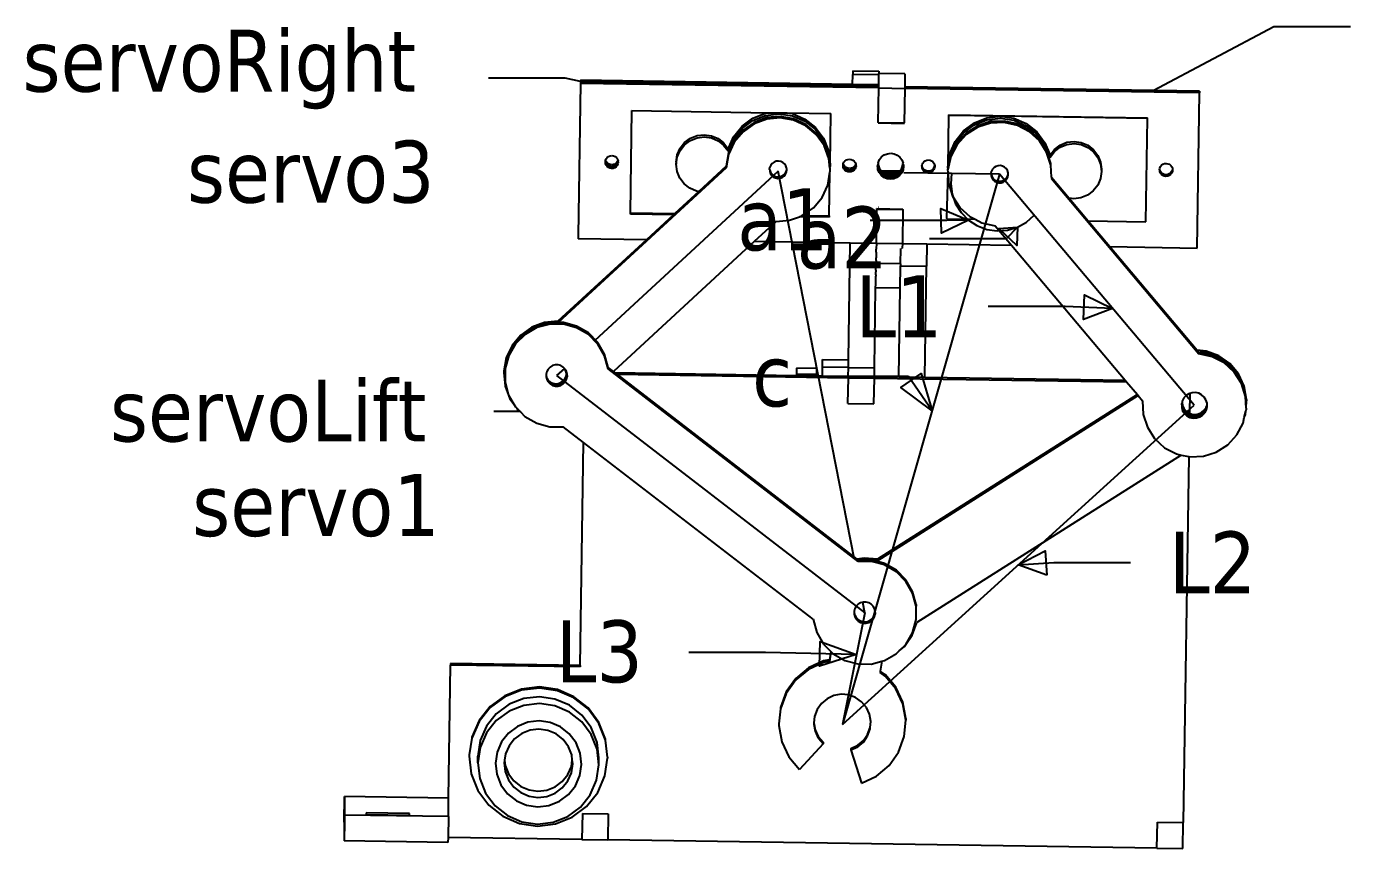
# Model space of a CAD drawing. Extents: x -139 to 228, y -42 to 89.
# Drawn here: x 74.5 to 227.6, y -36 to 59.1 of the extents above; entities that cross this region are included whole.
import ezdxf

# ---------------------------------------------------------------- set-up
doc = ezdxf.new("R2010")
doc.units = 0
doc.layers.get('0').update_dxf_attribs({"linetype": 'CONTINUOUS'})
doc.styles.add('TAHOMA', font='Tahoma')

msp = doc.modelspace()

# ---------------------------------------------------------------- linework, layer by layer
at = {"color": 250}
for p, q in [((204.79, 51.67), (218.72, 59.08)), ((218.72, 59.08), (227.6, 59.08)), ((136.79, 53.08), (127.91, 53.08)), ((138.54, 52.7), (136.79, 53.08)), ((189.07, 35.86), (187.79, 34.52)), ((187.79, 34.52), (178.92, 34.52)), ((194.58, 26.69), (185.71, 26.69)), ((200.08, 26.46), (194.58, 26.69)), ((176.46, 18.57), (167.58, 18.57)), ((179.2, 14.61), (176.46, 18.57)), ((131.56, 14.51), (128.51, 14.51)), ((189.18, -3.22), (193.28, -2.95)), ((193.28, -2.95), (202.16, -2.95)), ((159.93, -13.37), (151.06, -13.37)), ((170.44, -13.61), (159.93, -13.37))]:
    msp.add_line(p, q, dxfattribs=at)
for p, q in [((170.04, 53.95), (170.04, 53.54)), ((170.04, 53.95), (173.04, 53.9)), ((173.04, 53.9), (173.04, 53.63)), ((173.04, 53.5), (173.04, 53.63)), ((176.04, 53.59), (173.04, 53.63)), ((138.55, 52.49), (138.28, 34.89)), ((138.55, 52.85), (138.55, 52.67)), ((170.02, 52.38), (138.55, 52.85)), ((173.04, 52.15), (138.55, 52.67)), ((138.55, 52.67), (138.55, 52.49)), ((173.04, 51.97), (138.55, 52.49)), ((170.02, 52.38), (170.04, 53.54)), ((173.04, 52.33), (170.02, 52.38)), ((173.04, 53.5), (170.04, 53.54)), ((173.03, 52.4), (173.04, 53.13)), ((173.04, 52.33), (173.03, 52.4)), ((173.04, 53.13), (173.04, 53.5)), ((173.04, 52.15), (173.04, 52.33)), ((173.04, 51.97), (173.04, 52.15)), ((176.04, 53.59), (176.04, 52.1)), ((210.15, 51.59), (176.04, 52.1)), ((176.04, 52.1), (176.04, 51.92)), ((172.98, 47.98), (173.04, 51.97)), ((173.04, 51.97), (176.04, 51.92)), ((176.04, 51.92), (175.98, 47.93)), ((210.15, 51.41), (176.04, 51.92)), ((209.88, 33.44), (210.15, 51.41)), ((210.15, 51.59), (210.15, 51.41)), ((144.32, 37.5), (144.5, 49.35)), ((144.5, 49.35), (160.53, 49.1)), ((158.49, 48.46), (159.94, 49.04)), ((159.94, 49.04), (160.53, 49.1)), ((160.53, 49.1), (161.5, 49.09)), ((161.5, 49.09), (161.5, 48.96)), ((161.5, 49.09), (162.46, 49.07)), ((162.46, 49.07), (163.05, 48.99)), ((162.46, 49.07), (167.5, 49)), ((167.41, 43.14), (167.5, 49)), ((156.26, 46.3), (157.23, 47.53)), ((157.23, 47.53), (158.49, 48.46)), ((157.23, 47.27), (158.49, 48.2)), ((158.62, 47.98), (157.34, 47.08)), ((158.62, 47.8), (157.34, 46.9)), ((158.49, 48.2), (159.94, 48.78)), ((160.08, 48.53), (158.62, 47.98)), ((160.08, 48.34), (158.62, 47.8)), ((159.94, 48.78), (161.5, 48.96)), ((161.64, 48.67), (160.08, 48.53)), ((161.64, 48.49), (160.08, 48.34)), ((161.5, 48.96), (163.05, 48.73)), ((163.19, 48.4), (161.64, 48.67)), ((163.19, 48.22), (161.64, 48.49)), ((163.05, 48.99), (164.49, 48.37)), ((163.05, 48.73), (164.49, 48.11)), ((164.61, 47.75), (163.19, 48.4)), ((164.61, 47.57), (163.19, 48.22)), ((164.49, 48.37), (165.71, 47.4)), ((164.49, 48.11), (165.71, 47.14)), ((165.81, 46.75), (164.61, 47.75)), ((165.81, 46.57), (164.61, 47.57)), ((172.98, 47.98), (175.98, 47.93)), ((172.98, 47.98), (172.98, 47.92)), ((172.98, 47.92), (175.98, 47.87)), ((175.98, 47.87), (175.98, 47.93)), ((181.11, 48.79), (181.02, 42.8)), ((181.11, 48.85), (204.11, 48.51)), ((181.11, 48.85), (181.11, 48.79)), ((187.11, 48.7), (181.11, 48.79)), ((182.84, 47.01), (184.1, 47.94)), ((182.84, 46.76), (184.1, 47.69)), ((184.48, 47.59), (183.16, 46.75)), ((184.1, 47.94), (185.55, 48.52)), ((184.1, 47.69), (185.55, 48.27)), ((185.97, 48.07), (184.48, 47.59)), ((185.97, 47.88), (184.48, 47.41)), ((185.55, 48.52), (187.11, 48.7)), ((185.55, 48.27), (187.11, 48.45)), ((187.54, 48.13), (185.97, 48.07)), ((187.54, 47.95), (185.97, 47.88)), ((204.11, 48.44), (187.11, 48.7)), ((187.11, 48.7), (188.66, 48.47)), ((187.11, 48.7), (187.11, 48.45)), ((187.11, 48.45), (188.66, 48.22)), ((189.07, 47.8), (187.54, 48.13)), ((189.07, 47.62), (187.54, 47.95)), ((188.66, 48.47), (190.1, 47.85)), ((188.66, 48.22), (190.1, 47.6)), ((190.46, 47.08), (189.07, 47.8)), ((190.46, 46.89), (189.07, 47.62)), ((190.1, 47.85), (191.32, 46.88)), ((190.1, 47.6), (191.32, 46.63)), ((203.93, 36.47), (204.11, 48.44)), ((204.11, 48.44), (204.11, 48.51)), ((150.58, 45.64), (151.25, 46.14)), ((151.25, 46.14), (152.02, 46.45)), ((151.25, 45.88), (152.02, 46.2)), ((152.02, 46.45), (152.85, 46.55)), ((152.02, 46.2), (152.85, 46.3)), ((152.85, 46.55), (153.68, 46.44)), ((152.85, 46.3), (153.68, 46.18)), ((153.68, 46.44), (154.45, 46.11)), ((153.68, 46.18), (154.45, 45.86)), ((154.45, 46.11), (155.1, 45.6)), ((155.64, 44.87), (156.26, 46.3)), ((155.64, 44.61), (156.26, 46.05)), ((156.26, 46.05), (157.23, 47.27)), ((157.34, 47.08), (156.33, 45.88)), ((157.34, 46.9), (156.33, 45.7)), ((165.71, 47.4), (166.65, 46.14)), ((165.71, 47.14), (166.65, 45.89)), ((166.72, 45.47), (165.81, 46.75)), ((166.72, 45.29), (165.81, 46.57)), ((166.65, 46.14), (167.23, 44.69)), ((181.87, 45.78), (182.84, 47.01)), ((181.87, 45.53), (182.84, 46.76)), ((183.16, 46.75), (182.1, 45.6)), ((183.16, 46.57), (182.1, 45.42)), ((184.48, 47.41), (183.16, 46.57)), ((191.61, 46.02), (190.46, 47.08)), ((191.61, 45.84), (190.46, 46.89)), ((191.32, 46.88), (192.26, 45.63)), ((191.32, 46.63), (192.26, 45.37)), ((192.45, 44.7), (191.61, 46.02)), ((149.74, 44.21), (150.06, 44.98)), ((149.74, 43.96), (150.06, 44.72)), ((150.06, 44.98), (150.58, 45.64)), ((150.06, 44.72), (150.58, 45.38)), ((150.58, 45.38), (151.25, 45.88)), ((154.45, 45.86), (155.1, 45.34)), ((155.1, 45.6), (155.61, 44.93)), ((155.1, 45.34), (155.61, 44.68)), ((155.68, 44.46), (155.41, 42.92)), ((155.61, 44.93), (155.64, 44.87)), ((155.61, 44.68), (155.64, 44.61)), ((155.64, 44.87), (155.64, 44.61)), ((156.33, 45.88), (155.68, 44.46)), ((156.33, 45.7), (155.68, 44.28)), ((166.65, 45.89), (167.23, 44.44)), ((167.26, 44), (166.72, 45.47)), ((167.26, 43.82), (166.72, 45.29)), ((167.23, 44.69), (167.41, 43.14)), ((167.23, 44.44), (167.41, 43.14)), ((181.25, 44.35), (181.87, 45.78)), ((181.25, 44.1), (181.87, 45.53)), ((182.1, 45.6), (181.38, 44.21)), ((182.1, 45.42), (181.38, 44.03)), ((192.45, 44.52), (191.61, 45.84)), ((192.26, 45.63), (192.85, 44.19)), ((192.26, 45.37), (192.85, 43.95)), ((192.93, 43.21), (192.45, 44.7)), ((192.93, 43.03), (192.45, 44.52)), ((192.85, 44.19), (193.36, 44.86)), ((192.85, 43.95), (193.36, 44.61)), ((193.36, 44.86), (194.03, 45.36)), ((193.36, 44.61), (194.03, 45.11)), ((194.03, 45.36), (194.8, 45.68)), ((194.03, 45.11), (194.8, 45.42)), ((194.8, 45.68), (195.63, 45.78)), ((194.8, 45.42), (195.63, 45.52)), ((195.63, 45.78), (196.46, 45.66)), ((195.63, 45.52), (196.46, 45.41)), ((196.46, 45.66), (197.23, 45.34)), ((196.46, 45.41), (197.23, 45.08)), ((197.23, 45.34), (197.89, 44.82)), ((197.23, 45.08), (197.89, 44.57)), ((197.89, 44.82), (198.39, 44.16)), ((197.89, 44.57), (198.39, 43.9)), ((141.41, 43.4), (141.43, 43.43)), ((141.43, 43.39), (141.41, 43.4)), ((141.42, 43.48), (141.43, 43.51)), ((141.43, 43.43), (141.42, 43.48)), ((141.43, 43.51), (141.44, 43.61)), ((141.43, 43.39), (141.43, 43.43)), ((141.51, 43.27), (141.43, 43.39)), ((141.43, 43.21), (141.43, 43.39)), ((141.5, 43.03), (141.43, 43.21)), ((141.44, 43.61), (141.52, 43.77)), ((141.51, 43.45), (141.44, 43.61)), ((141.49, 43.23), (141.51, 43.27)), ((141.5, 43.21), (141.49, 43.23)), ((141.62, 43.05), (141.5, 43.21)), ((141.62, 42.87), (141.5, 43.03)), ((141.62, 43.29), (141.51, 43.45)), ((141.62, 43.11), (141.51, 43.27)), ((141.52, 43.77), (141.64, 43.93)), ((141.78, 43.17), (141.62, 43.29)), ((141.78, 42.99), (141.62, 43.11)), ((141.62, 43.05), (141.77, 42.93)), ((141.64, 43.93), (141.79, 44.04)), ((141.77, 42.93), (141.95, 42.85)), ((141.96, 43.09), (141.78, 43.17)), ((141.96, 42.91), (141.78, 42.99)), ((141.79, 44.04), (141.98, 44.12)), ((142.15, 43.06), (141.96, 43.09)), ((142.15, 42.88), (141.96, 42.91)), ((141.98, 44.12), (142.17, 44.14)), ((142.34, 43.09), (142.15, 43.06)), ((142.34, 42.9), (142.15, 42.88)), ((142.17, 44.14), (142.36, 44.11)), ((142.53, 43.16), (142.34, 43.09)), ((142.53, 42.98), (142.34, 42.9)), ((142.52, 42.92), (142.34, 42.85)), ((142.36, 44.11), (142.54, 44.03)), ((142.68, 43.03), (142.52, 42.92)), ((142.68, 43.27), (142.53, 43.16)), ((142.68, 43.09), (142.53, 42.98)), ((142.54, 44.03), (142.7, 43.91)), ((142.8, 43.43), (142.68, 43.27)), ((142.8, 43.25), (142.68, 43.09)), ((142.68, 43.03), (142.8, 43.19)), ((142.8, 43.01), (142.68, 42.85)), ((142.7, 43.91), (142.81, 43.76)), ((142.88, 43.6), (142.8, 43.43)), ((142.8, 43.25), (142.88, 43.37)), ((142.81, 43.21), (142.8, 43.25)), ((142.8, 43.19), (142.81, 43.21)), ((142.88, 43.19), (142.8, 43.01)), ((142.81, 43.76), (142.88, 43.6)), ((142.88, 43.6), (142.89, 43.51)), ((142.88, 43.37), (142.89, 43.41)), ((142.91, 43.38), (142.88, 43.19)), ((142.89, 43.51), (142.9, 43.48)), ((142.89, 43.41), (142.9, 43.48)), ((142.89, 43.41), (142.91, 43.38)), ((149.62, 43.39), (149.74, 44.21)), ((149.62, 43.13), (149.74, 43.96)), ((149.62, 43.39), (149.62, 43.13)), ((149.72, 42.3), (149.62, 43.13)), ((155.41, 42.92), (152.23, 39.99)), ((155.68, 44.28), (155.41, 42.74)), ((155.41, 42.92), (155.41, 42.74)), ((160.56, 43.03), (160.45, 42.8)), ((160.73, 43.24), (160.56, 43.03)), ((160.94, 43.39), (160.73, 43.24)), ((161.19, 43.48), (160.94, 43.39)), ((161.45, 43.5), (161.19, 43.48)), ((161.7, 43.46), (161.45, 43.5)), ((161.94, 43.35), (161.7, 43.46)), ((162.14, 43.18), (161.94, 43.35)), ((162.29, 42.97), (162.14, 43.18)), ((162.38, 42.72), (162.29, 42.97)), ((167.26, 43.82), (167.26, 44)), ((167.38, 42.7), (167.26, 43.82)), ((167.38, 42.7), (167.41, 42.88)), ((167.41, 43.14), (167.41, 42.88)), ((168.91, 42.99), (168.92, 43.01)), ((168.93, 42.98), (168.91, 42.99)), ((168.92, 43.1), (168.94, 43.19)), ((168.92, 43.07), (168.92, 43.1)), ((168.92, 43.01), (168.92, 43.07)), ((168.93, 42.98), (168.92, 43.01)), ((169, 42.85), (168.93, 42.98)), ((168.93, 42.79), (168.93, 42.98)), ((168.94, 43.19), (169.01, 43.36)), ((169, 43.03), (168.94, 43.19)), ((169.12, 42.88), (169, 43.03)), ((169.01, 43.36), (169.13, 43.51)), ((169.27, 42.75), (169.12, 42.88)), ((169.13, 43.51), (169.29, 43.63)), ((169.29, 43.63), (169.47, 43.7)), ((169.47, 43.7), (169.67, 43.73)), ((169.67, 43.73), (169.86, 43.7)), ((169.86, 43.7), (170.04, 43.62)), ((170.04, 43.62), (170.19, 43.5)), ((170.3, 43.01), (170.18, 42.86)), ((170.19, 43.5), (170.31, 43.34)), ((170.37, 43.18), (170.3, 43.01)), ((170.3, 42.83), (170.38, 42.95)), ((170.31, 43.34), (170.37, 43.18)), ((170.37, 43.18), (170.39, 43.1)), ((170.39, 43.07), (170.38, 42.99)), ((170.38, 42.95), (170.38, 42.99)), ((170.38, 42.99), (170.41, 42.97)), ((170.41, 42.97), (170.38, 42.77)), ((170.39, 43.1), (170.39, 43.07)), ((172.91, 42.93), (172.92, 43.01)), ((172.95, 42.76), (172.91, 42.93)), ((172.92, 43.01), (172.96, 43.17)), ((172.96, 43.31), (173.12, 43.67)), ((172.96, 43.31), (172.97, 43.25)), ((172.97, 43.25), (172.96, 43.17)), ((172.96, 43.17), (173, 42.97)), ((173, 42.97), (173.14, 42.62)), ((173, 42.97), (173, 42.79)), ((173.12, 43.67), (173.36, 43.98)), ((173.36, 43.98), (173.68, 44.21)), ((173.68, 44.21), (174.04, 44.36)), ((174.04, 44.36), (174.43, 44.4)), ((174.43, 44.4), (174.82, 44.35)), ((174.82, 44.35), (175.18, 44.19)), ((175.18, 44.19), (175.48, 43.95)), ((175.48, 43.95), (175.72, 43.63)), ((175.65, 42.58), (175.8, 42.93)), ((175.72, 43.63), (175.86, 43.27)), ((175.8, 42.93), (175.84, 43.22)), ((175.8, 42.75), (175.86, 43.12)), ((175.86, 43.27), (175.84, 43.22)), ((175.86, 43.12), (175.84, 43.22)), ((175.85, 42.68), (175.89, 42.98)), ((175.91, 42.88), (175.85, 42.5)), ((175.86, 43.12), (175.89, 42.98)), ((175.89, 42.98), (175.91, 42.88)), ((178.02, 42.91), (178.05, 43.1)), ((178.04, 42.9), (178.02, 42.91)), ((178.11, 42.71), (178.04, 42.9)), ((178.04, 42.71), (178.04, 42.9)), ((178.05, 43.1), (178.12, 43.28)), ((178.12, 43.28), (178.25, 43.43)), ((178.25, 43.43), (178.4, 43.55)), ((178.4, 43.55), (178.59, 43.62)), ((178.59, 43.62), (178.78, 43.65)), ((178.78, 43.65), (178.97, 43.62)), ((178.97, 43.62), (179.15, 43.54)), ((179.15, 43.54), (179.31, 43.42)), ((179.31, 43.42), (179.42, 43.26)), ((179.41, 42.69), (179.49, 42.87)), ((179.42, 43.26), (179.5, 43.08)), ((179.49, 42.87), (179.51, 42.99)), ((179.52, 42.89), (179.49, 42.69)), ((179.5, 43.08), (179.51, 42.99)), ((179.51, 42.99), (179.52, 42.89)), ((181.02, 42.8), (181.25, 44.35)), ((181.38, 44.21), (181.04, 42.69)), ((181.04, 42.69), (181.25, 44.1)), ((181.38, 44.03), (181.04, 42.5)), ((186.59, 42.89), (186.37, 42.75)), ((186.84, 42.97), (186.59, 42.89)), ((187.1, 42.98), (186.84, 42.97)), ((187.36, 42.92), (187.1, 42.98)), ((187.59, 42.8), (187.36, 42.92)), ((192.84, 43.92), (192.85, 43.95)), ((192.85, 44.19), (192.85, 43.95)), ((192.93, 43.03), (192.93, 43.21)), ((193, 41.65), (192.93, 43.03)), ((198.39, 44.16), (198.7, 43.38)), ((198.39, 43.9), (198.7, 43.13)), ((198.7, 43.38), (198.8, 42.56)), ((198.7, 43.13), (198.8, 42.3)), ((205.62, 42.87), (205.74, 43.02)), ((205.74, 43.02), (205.9, 43.14)), ((205.9, 43.14), (206.08, 43.21)), ((206.08, 43.21), (206.28, 43.23)), ((206.28, 43.23), (206.47, 43.2)), ((206.47, 43.2), (206.65, 43.13)), ((206.65, 43.13), (206.8, 43)), ((206.8, 43), (206.92, 42.85)), ((155.41, 42.74), (135.97, 24.81)), ((161.41, 42.32), (140.16, 22.72)), ((141.77, 42.75), (141.62, 42.87)), ((141.95, 42.67), (141.77, 42.75)), ((141.95, 42.85), (142.12, 42.83)), ((142.15, 42.64), (141.95, 42.67)), ((142.34, 42.85), (142.12, 42.83)), ((142.34, 42.66), (142.15, 42.64)), ((142.52, 42.74), (142.34, 42.66)), ((142.68, 42.85), (142.52, 42.74)), ((150.04, 41.53), (149.72, 42.3)), ((150.54, 40.86), (150.04, 41.53)), ((160.41, 42.54), (160.45, 42.8)), ((160.41, 42.54), (160.43, 42.46)), ((160.43, 42.46), (160.52, 42.22)), ((160.43, 42.46), (160.43, 42.28)), ((160.43, 42.28), (160.52, 42.04)), ((160.52, 42.22), (160.67, 42.01)), ((160.52, 42.04), (160.67, 41.82)), ((160.67, 42.01), (160.87, 41.84)), ((160.67, 41.82), (160.87, 41.66)), ((160.87, 41.84), (161.11, 41.73)), ((160.87, 41.66), (161.11, 41.55)), ((161.11, 41.73), (161.37, 41.69)), ((161.11, 41.55), (161.37, 41.5)), ((161.37, 41.69), (161.63, 41.71)), ((161.37, 41.5), (161.63, 41.53)), ((170.18, -2.46), (161.41, 42.32)), ((161.63, 41.71), (161.87, 41.8)), ((161.63, 41.53), (161.87, 41.62)), ((161.87, 41.8), (162.09, 41.95)), ((161.87, 41.62), (162.09, 41.77)), ((162.09, 41.95), (162.25, 42.15)), ((162.09, 41.77), (162.25, 41.97)), ((162.25, 42.15), (162.36, 42.39)), ((162.25, 41.97), (162.36, 42.21)), ((162.36, 42.39), (162.4, 42.58)), ((162.36, 42.21), (162.41, 42.46)), ((162.4, 42.58), (162.38, 42.72)), ((162.41, 42.46), (162.4, 42.58)), ((167.14, 40.72), (167.39, 42.21)), ((167.32, 37.15), (167.39, 42.21)), ((167.38, 42.7), (167.4, 42.45)), ((167.39, 42.21), (167.4, 42.27)), ((167.4, 42.45), (167.4, 42.27)), ((187.02, 41.99), (168.83, -21.68)), ((169, 42.61), (168.93, 42.79)), ((168.99, 42.82), (169, 42.85)), ((169, 42.79), (168.99, 42.82)), ((169.12, 42.69), (169, 42.85)), ((169.12, 42.64), (169, 42.79)), ((169.12, 42.46), (169, 42.61)), ((169.27, 42.57), (169.12, 42.69)), ((169.12, 42.64), (169.27, 42.52)), ((169.27, 42.33), (169.12, 42.46)), ((169.45, 42.68), (169.27, 42.75)), ((169.45, 42.5), (169.27, 42.57)), ((169.27, 42.52), (169.45, 42.44)), ((169.45, 42.26), (169.27, 42.33)), ((169.65, 42.65), (169.45, 42.68)), ((169.65, 42.47), (169.45, 42.5)), ((169.45, 42.44), (169.62, 42.41)), ((169.65, 42.23), (169.45, 42.26)), ((169.84, 42.43), (169.62, 42.41)), ((169.84, 42.67), (169.65, 42.65)), ((169.84, 42.49), (169.65, 42.47)), ((169.84, 42.25), (169.65, 42.23)), ((170.02, 42.74), (169.84, 42.67)), ((170.02, 42.56), (169.84, 42.49)), ((170.02, 42.5), (169.84, 42.43)), ((170.02, 42.32), (169.84, 42.25)), ((170.18, 42.86), (170.02, 42.74)), ((170.18, 42.68), (170.02, 42.56)), ((170.18, 42.62), (170.02, 42.5)), ((170.18, 42.44), (170.02, 42.32)), ((170.3, 42.83), (170.18, 42.68)), ((170.18, 42.62), (170.3, 42.77)), ((170.3, 42.59), (170.18, 42.44)), ((170.31, 42.8), (170.3, 42.83)), ((170.3, 42.77), (170.31, 42.8)), ((170.38, 42.77), (170.3, 42.59)), ((172.95, 42.72), (172.95, 42.76)), ((172.95, 42.54), (172.95, 42.72)), ((173.1, 42.36), (172.95, 42.72)), ((173.1, 42.18), (172.95, 42.54)), ((173, 42.79), (173.14, 42.44)), ((173.33, 42.04), (173.1, 42.36)), ((173.33, 41.86), (173.1, 42.18)), ((173.14, 42.62), (173.3, 42.41)), ((173.14, 42.44), (173.37, 42.14)), ((173.3, 42.41), (175.49, 42.37)), ((173.3, 42.41), (173.37, 42.32)), ((173.33, 42.04), (173.64, 41.8)), ((173.64, 41.62), (173.33, 41.86)), ((173.37, 42.32), (173.45, 42.25)), ((173.37, 42.14), (173.66, 41.9)), ((173.45, 42.25), (175.33, 42.22)), ((173.45, 42.25), (173.66, 42.08)), ((173.64, 41.8), (174, 41.65)), ((174, 41.46), (173.64, 41.62)), ((173.66, 42.08), (174.01, 41.93)), ((173.66, 42.08), (175.11, 42.06)), ((173.66, 41.9), (174.01, 41.75)), ((174.38, 41.59), (174, 41.65)), ((174.38, 41.41), (174, 41.46)), ((174.01, 41.93), (174.39, 41.88)), ((174.01, 41.75), (174.39, 41.7)), ((174.77, 41.63), (174.38, 41.59)), ((174.77, 41.45), (174.38, 41.41)), ((174.39, 41.88), (174.76, 41.92)), ((174.39, 41.7), (174.76, 41.74)), ((174.76, 41.92), (175.11, 42.06)), ((174.76, 41.74), (175.11, 41.88)), ((175.14, 41.78), (174.77, 41.63)), ((175.14, 41.6), (174.77, 41.45)), ((175.11, 42.06), (175.33, 42.22)), ((175.11, 41.88), (175.42, 42.11)), ((175.14, 41.78), (175.45, 42.01)), ((175.45, 41.83), (175.14, 41.6)), ((175.33, 42.22), (175.42, 42.29)), ((175.42, 42.11), (175.65, 42.4)), ((175.42, 42.29), (175.49, 42.37)), ((175.45, 42.01), (175.69, 42.32)), ((175.69, 42.14), (175.45, 41.83)), ((175.49, 42.37), (175.65, 42.58)), ((175.65, 42.4), (175.8, 42.75)), ((175.69, 42.32), (175.85, 42.68)), ((175.85, 42.5), (175.69, 42.14)), ((181.47, 42.07), (175.92, 42.15)), ((178.11, 42.53), (178.04, 42.71)), ((178.23, 42.56), (178.11, 42.71)), ((178.23, 42.38), (178.11, 42.53)), ((178.38, 42.44), (178.23, 42.56)), ((178.38, 42.25), (178.23, 42.38)), ((178.56, 42.36), (178.38, 42.44)), ((178.56, 42.18), (178.38, 42.25)), ((178.76, 42.33), (178.56, 42.36)), ((178.76, 42.15), (178.56, 42.18)), ((178.95, 42.35), (178.76, 42.33)), ((178.95, 42.17), (178.76, 42.15)), ((179.13, 42.42), (178.95, 42.35)), ((179.13, 42.24), (178.95, 42.17)), ((179.29, 42.54), (179.13, 42.42)), ((179.29, 42.36), (179.13, 42.24)), ((179.41, 42.69), (179.29, 42.54)), ((179.41, 42.51), (179.29, 42.36)), ((179.49, 42.69), (179.41, 42.51)), ((180.93, 36.87), (181.05, 42.27)), ((181.02, 42.8), (181.04, 42.69)), ((181.04, 42.69), (181.02, 42.55)), ((181.04, 42.5), (181.02, 42.55)), ((181.05, 42.27), (181.04, 42.5)), ((181.05, 42.27), (181.11, 40.94)), ((181.47, 42.07), (181.36, 40.88)), ((187.02, 41.99), (181.47, 42.07)), ((186.02, 42.07), (186.08, 42.33)), ((186.02, 42.07), (186.03, 41.99)), ((186.03, 41.99), (186.11, 41.75)), ((186.03, 41.99), (186.03, 41.81)), ((186.03, 41.81), (186.11, 41.56)), ((186.2, 42.56), (186.08, 42.33)), ((186.11, 41.75), (186.25, 41.53)), ((186.11, 41.56), (186.25, 41.34)), ((186.37, 42.75), (186.2, 42.56)), ((186.25, 41.53), (186.44, 41.35)), ((186.25, 41.34), (186.44, 41.17)), ((186.44, 41.35), (186.68, 41.23)), ((209.53, 15.24), (187.02, 41.99)), ((187.44, 41.26), (187.66, 41.4)), ((187.78, 42.63), (187.59, 42.8)), ((187.66, 41.4), (187.84, 41.6)), ((187.66, 41.22), (187.84, 41.41)), ((187.92, 42.41), (187.78, 42.63)), ((187.84, 41.6), (187.96, 41.83)), ((187.84, 41.41), (187.96, 41.65)), ((188, 42.16), (187.92, 42.41)), ((187.96, 41.83), (188.01, 42.05)), ((187.96, 41.65), (188.01, 41.9)), ((188.01, 42.05), (188, 42.16)), ((188.01, 41.9), (188.01, 42.05)), ((193, 41.65), (193, 41.47)), ((193, 41.65), (195.05, 39.21)), ((193, 41.47), (210.05, 21.2)), ((198.69, 41.48), (198.36, 40.71)), ((198.8, 42.3), (198.69, 41.48)), ((198.8, 42.56), (198.8, 42.3)), ((205.52, 42.49), (205.54, 42.69)), ((205.54, 42.48), (205.52, 42.49)), ((205.54, 42.69), (205.62, 42.87)), ((205.61, 42.3), (205.54, 42.48)), ((205.54, 42.3), (205.54, 42.48)), ((205.61, 42.12), (205.54, 42.3)), ((205.73, 42.14), (205.61, 42.3)), ((205.73, 41.96), (205.61, 42.12)), ((205.88, 42.02), (205.73, 42.14)), ((205.88, 41.84), (205.73, 41.96)), ((206.06, 41.94), (205.88, 42.02)), ((206.06, 41.76), (205.88, 41.84)), ((206.25, 41.92), (206.06, 41.94)), ((206.25, 41.73), (206.06, 41.76)), ((206.45, 41.94), (206.25, 41.92)), ((206.45, 41.76), (206.25, 41.73)), ((206.63, 42.01), (206.45, 41.94)), ((206.63, 41.83), (206.45, 41.76)), ((206.79, 42.13), (206.63, 42.01)), ((206.79, 41.95), (206.63, 41.83)), ((206.91, 42.28), (206.79, 42.13)), ((206.91, 42.1), (206.79, 41.95)), ((206.99, 42.46), (206.91, 42.28)), ((206.99, 42.28), (206.91, 42.1)), ((206.92, 42.85), (206.99, 42.67)), ((206.99, 42.67), (207, 42.57)), ((207, 42.57), (206.99, 42.46)), ((207.02, 42.47), (206.99, 42.28)), ((207, 42.57), (207.02, 42.47)), ((152.23, 39.99), (149.45, 37.42)), ((151.2, 40.35), (150.54, 40.86)), ((151.97, 40.03), (151.2, 40.35)), ((152.23, 39.99), (151.97, 40.03)), ((166.48, 39.3), (167.14, 40.72)), ((181.11, 40.94), (181.58, 39.45)), ((181.36, 40.88), (181.51, 39.69)), ((186.44, 41.17), (186.68, 41.05)), ((186.68, 41.23), (186.93, 41.17)), ((186.68, 41.05), (186.93, 40.99)), ((186.93, 41.17), (187.19, 41.19)), ((186.93, 40.99), (187.19, 41)), ((187.19, 41.19), (187.44, 41.26)), ((187.19, 41), (187.44, 41.08)), ((187.44, 41.08), (187.66, 41.22)), ((197.85, 40.05), (197.18, 39.55)), ((198.36, 40.71), (197.85, 40.05)), ((165.48, 38.1), (166.48, 39.3)), ((181.51, 39.69), (181.92, 38.56)), ((181.58, 39.45), (182.42, 38.13)), ((181.92, 38.56), (182.55, 37.54)), ((195.58, 39.13), (195.05, 39.21)), ((195.05, 39.21), (197.27, 36.57)), ((196.41, 39.24), (195.58, 39.13)), ((197.18, 39.55), (196.41, 39.24)), ((144.32, 37.5), (149.45, 37.42)), ((144.32, 37.37), (144.32, 37.5)), ((149.31, 37.29), (144.32, 37.37)), ((149.31, 37.29), (146.18, 34.4)), ((149.45, 37.42), (149.31, 37.29)), ((162.73, 36.66), (163.86, 37.07)), ((163.86, 37.07), (164.19, 37.2)), ((167.32, 37.02), (163.86, 37.07)), ((164.19, 37.2), (165.48, 38.1)), ((164.19, 37.2), (167.32, 37.15)), ((167.32, 37.15), (167.32, 37.02)), ((172.77, 34), (172.83, 37.94)), ((172.83, 37.94), (172.83, 38)), ((172.83, 38), (175.83, 37.95)), ((172.83, 37.94), (175.83, 37.89)), ((172.96, 38.17), (172.99, 38.17)), ((175.83, 37.89), (175.77, 33.96)), ((175.83, 37.89), (175.83, 37.95)), ((180.93, 36.87), (180.93, 36.81)), ((180.93, 36.81), (184.18, 36.77)), ((182.42, 38.13), (183.58, 37.08)), ((182.55, 37.54), (183.4, 36.68)), ((183.58, 37.08), (184.18, 36.77)), ((184.18, 36.77), (184.97, 36.36)), ((190.12, 36.44), (191.02, 37.23)), ((161.17, 36.52), (158.67, 34.22)), ((161.17, 36.52), (162.73, 36.66)), ((183.4, 36.68), (184.4, 36.03)), ((184.4, 36.03), (185.53, 35.6)), ((184.97, 36.36), (186.5, 36.02)), ((185.53, 35.6), (186.72, 35.43)), ((186.5, 36.02), (188.39, 33.77)), ((186.72, 35.43), (187.91, 35.52)), ((187.91, 35.52), (189.07, 35.86)), ((189.07, 35.86), (190.12, 36.44)), ((197.27, 36.57), (203.93, 36.47)), ((197.27, 36.57), (199.77, 33.6)), ((146.18, 34.4), (135.94, 24.96)), ((138.28, 34.89), (138.28, 34.52)), ((146.18, 34.4), (138.28, 34.52)), ((158.67, 34.22), (142.35, 19.16)), ((158.67, 34.22), (169.74, 34.05)), ((169.54, 20.51), (169.74, 34.05)), ((169.74, 34.05), (172.77, 34)), ((172.77, 34), (172.75, 33.32)), ((172.77, 34), (175.77, 33.96)), ((175.77, 33.96), (175.75, 33.43)), ((175.77, 33.96), (178.59, 33.92)), ((178.59, 33.92), (178.55, 31.35)), ((178.59, 33.92), (188.39, 33.77)), ((188.39, 33.77), (201.55, 18.14)), ((172.74, 32.5), (172.73, 32.3)), ((172.73, 32.19), (172.73, 32.3)), ((172.73, 32.13), (172.73, 32.19)), ((172.74, 32.95), (172.75, 33.08)), ((172.74, 32.95), (172.74, 32.82)), ((172.74, 32.82), (172.74, 32.65)), ((172.74, 32.65), (172.74, 32.52)), ((172.74, 32.52), (172.74, 32.5)), ((172.75, 33.32), (172.75, 33.3)), ((172.75, 33.25), (172.75, 33.32)), ((172.75, 33.25), (172.75, 33.3)), ((172.75, 33.17), (172.75, 33.25)), ((172.75, 33.08), (172.75, 33.17)), ((175.56, 31.6), (175.58, 33.39)), ((175.75, 33.39), (175.75, 33.43)), ((199.77, 33.6), (209.88, 33.44)), ((199.77, 33.6), (209.86, 21.61)), ((172.71, 31.23), (172.72, 31.35)), ((172.71, 31.23), (172.71, 31.16)), ((172.71, 31), (172.71, 31.16)), ((172.71, 30.88), (172.71, 31)), ((172.71, 30.88), (172.71, 30.83)), ((172.71, 30.83), (172.71, 30.7)), ((172.71, 30.58), (172.71, 30.7)), ((172.73, 31.65), (172.72, 31.53)), ((172.72, 31.35), (172.72, 31.53)), ((172.73, 32.01), (172.73, 32.13)), ((172.73, 32.01), (172.73, 31.65)), ((175.56, 31.6), (172.73, 31.65)), ((175.51, 28.79), (175.55, 31.39)), ((175.56, 31.6), (175.55, 31.39)), ((175.55, 31.39), (178.55, 31.35)), ((178.36, 18.49), (178.55, 31.35)), ((172.68, 28.98), (172.69, 29.14)), ((172.69, 29.84), (172.7, 30.17)), ((172.69, 29.58), (172.69, 29.84)), ((172.69, 29.32), (172.69, 29.58)), ((172.69, 29.14), (172.69, 29.32)), ((172.7, 30.4), (172.71, 30.49)), ((172.7, 30.33), (172.7, 30.4)), ((172.7, 30.36), (172.7, 30.4)), ((172.7, 30.33), (172.7, 30.36)), ((172.7, 30.33), (172.7, 30.17)), ((172.71, 30.49), (172.71, 30.58)), ((172.53, 19.56), (172.68, 28.83)), ((172.68, 28.89), (172.68, 28.98)), ((172.68, 28.83), (172.68, 28.89)), ((175.51, 28.79), (172.68, 28.83)), ((175.35, 18.54), (175.51, 28.79)), ((134.38, 24.82), (132.91, 24.28)), ((135.02, 24.81), (133.51, 24.41)), ((135.02, 24.63), (133.51, 24.23)), ((135.94, 24.96), (134.38, 24.82)), ((135.94, 24.81), (135.02, 24.81)), ((136.59, 24.62), (135.02, 24.63)), ((135.94, 24.96), (135.94, 24.81)), ((135.97, 24.81), (135.94, 24.81)), ((136.59, 24.81), (135.97, 24.81)), ((138.1, 24.4), (136.59, 24.81)), ((138.1, 24.22), (136.59, 24.62)), ((131.63, 23.37), (130.63, 22.17)), ((132.15, 23.45), (131.04, 22.35)), ((131.91, 23.39), (131.24, 22.73)), ((131.63, 23.19), (131.24, 22.73)), ((132.91, 24.28), (131.63, 23.37)), ((131.91, 23.39), (131.63, 23.19)), ((132.15, 23.63), (131.91, 23.39)), ((133.51, 24.23), (132.15, 23.45)), ((132.68, 23.94), (132.15, 23.63)), ((133.05, 24.15), (132.68, 23.94)), ((132.91, 24.09), (132.68, 23.94)), ((133.05, 24.15), (132.91, 24.09)), ((133.51, 24.41), (133.05, 24.15)), ((139.46, 23.61), (138.1, 24.4)), ((139.46, 23.43), (138.1, 24.22)), ((140.56, 22.5), (139.46, 23.61)), ((140.56, 22.32), (139.46, 23.43)), ((130.63, 22.17), (129.97, 20.75)), ((130.95, 22.38), (130.25, 21.18)), ((131.04, 22.35), (130.25, 21)), ((130.63, 21.99), (130.25, 21.18)), ((130.95, 22.38), (130.63, 21.99)), ((131.04, 22.53), (130.95, 22.38)), ((131.24, 22.73), (131.04, 22.53)), ((141.34, 21.15), (140.56, 22.5)), ((141.34, 20.96), (140.56, 22.32)), ((210.89, 21.52), (209.86, 21.61)), ((209.86, 21.61), (210.03, 21.41)), ((212.36, 20.98), (210.89, 21.52)), ((129.97, 20.75), (129.7, 19.21)), ((129.97, 20.57), (129.7, 19.03)), ((130.25, 21.18), (129.84, 19.67)), ((130.25, 21), (129.84, 19.49)), ((130.25, 21.18), (129.97, 20.57)), ((135.63, 19.91), (135.32, 19.83)), ((135.95, 19.91), (135.63, 19.91)), ((136.27, 19.83), (135.95, 19.91)), ((141.74, 19.63), (141.34, 21.15)), ((141.74, 19.45), (141.34, 20.96)), ((166.54, 19.65), (166.54, 20.56)), ((166.54, 20.56), (169.54, 20.51)), ((169.54, 19.61), (169.54, 20.51)), ((210.89, 21.34), (210.03, 21.41)), ((210.03, 21.41), (210.05, 21.39)), ((211.58, 21.05), (210.05, 21.39)), ((210.05, 21.39), (210.05, 21.2)), ((211.58, 20.87), (210.05, 21.2)), ((212.36, 20.8), (210.89, 21.34)), ((212.97, 20.33), (211.58, 21.05)), ((212.97, 20.15), (211.58, 20.87)), ((213.64, 20.08), (212.36, 20.98)), ((213.64, 19.9), (212.36, 20.8)), ((214.13, 19.27), (212.97, 20.33)), ((214.13, 19.09), (212.97, 20.15)), ((214.65, 18.89), (213.64, 20.08)), ((129.7, 19.21), (129.7, 19.03)), ((129.7, 19.03), (129.85, 17.47)), ((129.84, 19.67), (129.84, 19.49)), ((129.84, 19.49), (129.84, 18.11)), ((134.65, 19.16), (134.57, 18.85)), ((134.57, 18.85), (134.57, 18.71)), ((134.57, 18.71), (134.65, 18.4)), ((134.57, 18.71), (134.57, 18.53)), ((134.57, 18.53), (134.65, 18.22)), ((134.81, 19.44), (134.65, 19.16)), ((134.65, 18.4), (134.81, 18.12)), ((135.04, 19.67), (134.81, 19.44)), ((135.32, 19.83), (135.04, 19.67)), ((136.69, 19.52), (135.79, 18.69)), ((135.79, 18.69), (171.41, -8.76)), ((136.54, 19.66), (136.27, 19.83)), ((136.77, 19.44), (136.54, 19.66)), ((136.74, 18.32), (136.88, 18.61)), ((136.74, 18.14), (136.88, 18.43)), ((136.79, 19.37), (136.77, 19.44)), ((136.77, 18.12), (136.93, 18.4)), ((136.9, 19.07), (136.79, 19.37)), ((136.93, 19.16), (136.79, 19.37)), ((136.88, 18.61), (136.92, 18.86)), ((136.88, 18.43), (136.93, 18.75)), ((136.92, 18.86), (136.9, 19.07)), ((136.93, 18.75), (136.92, 18.86)), ((137.01, 18.85), (136.93, 19.16)), ((136.93, 18.4), (137.01, 18.71)), ((136.93, 18.21), (137.01, 18.52)), ((137.01, 18.71), (137.01, 18.85)), ((137.01, 18.71), (137.01, 18.52)), ((141.74, 19.63), (141.74, 19.45)), ((142.35, 19.16), (141.74, 19.63)), ((170.65, -2.82), (141.74, 19.45)), ((142.53, 19.03), (142.35, 19.16)), ((142.53, 19.03), (163.51, 18.71)), ((142.77, 18.85), (142.53, 19.03)), ((142.77, 18.85), (169.53, 18.44)), ((170.56, -2.57), (142.77, 18.85)), ((163.52, 18.82), (163.51, 18.71)), ((163.51, 18.71), (165.82, 18.68)), ((165.82, 19.51), (163.52, 19.55)), ((163.52, 19.55), (163.52, 18.82)), ((165.82, 18.79), (163.52, 18.82)), ((165.82, 19.51), (165.82, 18.79)), ((165.82, 18.68), (165.82, 18.79)), ((165.82, 18.68), (166.52, 18.67)), ((166.52, 18.67), (166.54, 19.65)), ((166.52, 18.67), (169.52, 18.62)), ((166.53, 19.43), (166.54, 19.64)), ((169.54, 19.61), (166.54, 19.65)), ((169.48, 15.45), (169.53, 18.44)), ((169.52, 18.62), (169.54, 19.61)), ((169.52, 18.62), (169.53, 18.44)), ((169.53, 18.44), (172.53, 18.4)), ((169.54, 19.61), (172.53, 19.56)), ((172.48, 15.4), (172.53, 18.4)), ((172.53, 18.58), (172.53, 19.56)), ((172.53, 18.58), (172.53, 18.4)), ((172.53, 18.58), (175.35, 18.54)), ((172.53, 18.4), (201.7, 17.96)), ((175.35, 18.54), (178.36, 18.49)), ((178.36, 18.49), (201.55, 18.14)), ((214.65, 18.7), (213.64, 19.9)), ((214.97, 17.95), (214.13, 19.27)), ((214.97, 17.77), (214.13, 19.09)), ((215.31, 17.47), (214.65, 18.89)), ((215.31, 17.29), (214.65, 18.7)), ((129.84, 18.11), (129.84, 17.92)), ((129.84, 17.92), (130.24, 16.41)), ((129.85, 17.47), (130.24, 16.41)), ((134.65, 18.22), (134.81, 17.94)), ((134.81, 18.12), (135.04, 17.89)), ((134.81, 18.12), (135.04, 17.93)), ((134.81, 17.94), (135.04, 17.71)), ((135.04, 17.93), (135.33, 17.8)), ((135.04, 17.89), (135.31, 17.73)), ((135.04, 17.71), (135.31, 17.55)), ((135.31, 17.73), (135.63, 17.65)), ((135.31, 17.55), (135.63, 17.47)), ((135.33, 17.8), (135.65, 17.74)), ((135.63, 17.65), (135.95, 17.65)), ((135.63, 17.47), (135.95, 17.47)), ((135.65, 17.74), (135.97, 17.77)), ((135.95, 17.65), (136.26, 17.73)), ((135.95, 17.47), (136.26, 17.55)), ((135.97, 17.77), (136.27, 17.88)), ((136.26, 17.73), (136.54, 17.89)), ((136.26, 17.55), (136.54, 17.71)), ((136.27, 17.88), (136.54, 18.07)), ((136.54, 18.07), (136.74, 18.32)), ((136.54, 17.89), (136.74, 18.14)), ((136.54, 17.89), (136.77, 18.12)), ((136.54, 17.71), (136.77, 17.94)), ((136.77, 17.94), (136.93, 18.21)), ((201.55, 18.14), (201.7, 17.96)), ((201.7, 17.96), (202.95, 16.48)), ((215.44, 16.46), (214.97, 17.95)), ((215.44, 16.28), (214.97, 17.77)), ((215.58, 15.93), (215.31, 17.47)), ((215.44, 16.46), (215.31, 17.29)), ((130.24, 16.41), (130.84, 15.37)), ((130.24, 16.41), (130.39, 16.01)), ((130.39, 16.01), (130.84, 15.37)), ((130.84, 15.37), (131.02, 15.06)), ((169.48, 15.45), (172.48, 15.4)), ((202.95, 16.48), (172.91, -2.57)), ((203.05, 16.36), (172.91, -2.75)), ((202.95, 16.48), (203.05, 16.36)), ((203.05, 16.36), (203.55, 15.76)), ((203.55, 15.76), (203.62, 14.19)), ((208.06, 15.4), (208.05, 15.37)), ((208.05, 15.37), (208.07, 15.16)), ((208.11, 15.55), (208.06, 15.4)), ((208.11, 15.55), (208.1, 15.43)), ((208.1, 15.43), (208.17, 15.05)), ((208.12, 15.7), (208.11, 15.55)), ((208.11, 15.55), (208.17, 15.23)), ((208.13, 15.74), (208.12, 15.7)), ((208.31, 16.09), (208.13, 15.74)), ((208.58, 16.37), (208.31, 16.09)), ((208.9, 16.58), (208.58, 16.37)), ((209.01, 16.62), (208.9, 16.58)), ((209.01, 16.62), (208.97, 14.33)), ((209.27, 16.7), (209.01, 16.62)), ((209.66, 16.72), (209.27, 16.7)), ((210.04, 16.63), (209.66, 16.72)), ((210.38, 16.45), (210.04, 16.63)), ((210.67, 16.19), (210.38, 16.45)), ((210.88, 15.87), (210.67, 16.19)), ((211, 15.5), (210.88, 15.87)), ((211.01, 15.26), (211, 15.5)), ((215.44, 16.28), (215.44, 16.46)), ((215.58, 15.75), (215.44, 16.46)), ((215.51, 14.93), (215.44, 16.28)), ((215.51, 14.93), (215.58, 15.75)), ((215.58, 15.93), (215.58, 15.75)), ((131.02, 15.06), (131.17, 14.91)), ((131.17, 14.91), (131.29, 14.73)), ((131.17, 14.91), (131.59, 14.48)), ((131.29, 14.73), (131.59, 14.48)), ((131.59, 14.48), (132.12, 13.95)), ((132.12, 13.95), (133.48, 13.16)), ((168.83, -21.68), (209.53, 15.24)), ((203.62, 14.19), (204.1, 12.7)), ((208.07, 15.16), (208.18, 14.79)), ((208.07, 15.16), (208.07, 14.98)), ((208.07, 14.98), (208.18, 14.61)), ((208.17, 15.23), (208.33, 14.88)), ((208.17, 15.05), (208.33, 14.7)), ((208.18, 14.79), (208.39, 14.46)), ((208.18, 14.61), (208.39, 14.28)), ((208.33, 14.88), (208.58, 14.58)), ((208.33, 14.7), (208.58, 14.4)), ((208.39, 14.46), (208.68, 14.2)), ((208.39, 14.28), (208.68, 14.02)), ((208.58, 14.58), (208.9, 14.36)), ((208.58, 14.4), (208.9, 14.18)), ((208.68, 14.2), (209.02, 14.02)), ((208.68, 14.02), (209.02, 13.84)), ((208.9, 14.36), (208.97, 14.33)), ((208.9, 14.18), (209.26, 14.04)), ((208.97, 14.33), (209.26, 14.22)), ((209.02, 14.02), (209.4, 13.94)), ((209.02, 13.84), (209.4, 13.76)), ((209.26, 14.22), (209.65, 14.19)), ((209.26, 14.04), (209.65, 14.01)), ((209.4, 13.94), (209.79, 13.96)), ((209.65, 14.19), (210.03, 14.26)), ((209.65, 14.01), (210.03, 14.08)), ((209.79, 13.96), (210.16, 14.07)), ((209.79, 13.78), (210.16, 13.89)), ((210.03, 14.26), (210.38, 14.42)), ((210.03, 14.08), (210.38, 14.24)), ((210.16, 14.07), (210.38, 14.24)), ((210.16, 13.89), (210.49, 14.1)), ((210.38, 14.42), (210.68, 14.67)), ((210.38, 14.24), (210.66, 14.47)), ((210.38, 14.24), (210.49, 14.28)), ((210.49, 14.28), (210.66, 14.47)), ((210.49, 14.1), (210.75, 14.39)), ((210.75, 14.57), (210.66, 14.47)), ((210.68, 14.67), (210.9, 14.99)), ((210.75, 14.57), (210.93, 14.91)), ((210.75, 14.39), (210.93, 14.73)), ((210.9, 14.99), (211.01, 15.26)), ((210.93, 14.91), (211.01, 15.26)), ((210.93, 14.73), (211.01, 15.11)), ((211.01, 15.11), (211.01, 15.26)), ((215.17, 13.19), (215.31, 13.84)), ((215.31, 13.84), (215.48, 14.57)), ((215.31, 13.84), (215.44, 14.19)), ((215.44, 14.19), (215.48, 14.57)), ((215.48, 14.57), (215.51, 14.72)), ((215.51, 14.9), (215.51, 14.93)), ((215.51, 14.9), (215.51, 14.72)), ((133.48, 13.16), (134.99, 12.75)), ((134.99, 12.75), (136.56, 12.75)), ((138.91, 10.93), (136.56, 12.75)), ((204.1, 12.7), (204.94, 11.39)), ((209.4, 13.76), (209.79, 13.78)), ((214.45, 11.81), (215.17, 13.19)), ((138.52, -14.85), (138.91, 10.93)), ((165.46, -9.52), (138.91, 10.93)), ((204.94, 11.39), (206.09, 10.33)), ((213.39, 10.65), (214.45, 11.81)), ((208.03, 9.49), (177.46, -9.9)), ((206.09, 10.33), (207.48, 9.61)), ((207.48, 9.61), (208.03, 9.49)), ((208.03, 9.49), (208.9, 9.3)), ((208.9, 9.3), (208.26, -33.05)), ((208.9, 9.3), (209.01, 9.27)), ((209.01, 9.27), (210.58, 9.34)), ((210.58, 9.34), (212.07, 9.81)), ((212.07, 9.81), (213.39, 10.65)), ((171.35, -2.43), (170.56, -2.57)), ((170.65, -2.64), (170.56, -2.57)), ((170.65, -2.64), (170.65, -2.82)), ((171.23, -2.64), (170.65, -2.64)), ((172.21, -2.82), (170.65, -2.82)), ((171.35, -2.62), (171.23, -2.64)), ((172.91, -2.57), (171.35, -2.43)), ((171.61, -2.64), (171.35, -2.62)), ((172.21, -2.64), (171.61, -2.64)), ((172.5, -2.72), (172.21, -2.64)), ((173.72, -3.23), (172.21, -2.82)), ((172.91, -2.75), (172.5, -2.72)), ((173.72, -3.05), (172.5, -2.72)), ((172.91, -2.57), (172.91, -2.75)), ((175.08, -3.84), (173.72, -3.05)), ((175.08, -4.02), (173.72, -3.23)), ((176.18, -4.94), (175.08, -3.84)), ((176.18, -5.13), (175.08, -4.02)), ((176.96, -6.3), (176.18, -4.94)), ((176.96, -6.48), (176.18, -5.13)), ((170.94, -7.62), (170.66, -7.78)), ((171.25, -7.54), (170.94, -7.62)), ((171.41, -8.76), (171.18, -7.56)), ((171.58, -7.54), (171.25, -7.54)), ((171.89, -7.62), (171.58, -7.54)), ((172.17, -7.78), (171.89, -7.62)), ((177.36, -7.81), (176.96, -6.3)), ((177.36, -7.99), (176.96, -6.48)), ((171.41, -8.76), (168.83, -21.68)), ((170.27, -8.28), (170.19, -8.59)), ((170.19, -8.59), (170.19, -8.74)), ((170.19, -8.74), (170.27, -9.04)), ((170.19, -8.74), (170.19, -8.92)), ((170.19, -8.92), (170.27, -9.23)), ((170.43, -8), (170.27, -8.28)), ((170.27, -9.04), (170.43, -9.32)), ((170.66, -7.78), (170.43, -8)), ((172.39, -8.01), (172.17, -7.78)), ((172.55, -8.29), (172.39, -8.01)), ((172.39, -9.33), (172.55, -9.05)), ((172.64, -8.6), (172.55, -8.29)), ((172.55, -9.05), (172.64, -8.74)), ((172.55, -9.23), (172.64, -8.92)), ((172.64, -8.74), (172.64, -8.6)), ((172.64, -8.74), (172.64, -8.92)), ((177.36, -7.81), (177.36, -7.99)), ((177.36, -9.56), (177.36, -7.99)), ((165.46, -9.52), (165.86, -11.03)), ((170.27, -9.23), (170.43, -9.51)), ((170.43, -9.32), (170.66, -9.55)), ((170.43, -9.51), (170.66, -9.73)), ((170.66, -9.55), (170.94, -9.71)), ((170.66, -9.73), (170.94, -9.9)), ((170.94, -9.71), (171.25, -9.8)), ((170.94, -9.9), (171.25, -9.98)), ((171.25, -9.8), (171.57, -9.8)), ((171.25, -9.98), (171.57, -9.98)), ((171.57, -9.8), (171.88, -9.72)), ((171.57, -9.98), (171.88, -9.9)), ((171.88, -9.72), (172.16, -9.56)), ((171.88, -9.9), (172.16, -9.74)), ((172.16, -9.56), (172.39, -9.33)), ((172.16, -9.74), (172.39, -9.51)), ((172.39, -9.51), (172.55, -9.23)), ((176.92, -11.37), (177.46, -9.9)), ((176.95, -11.07), (177.36, -9.56)), ((165.86, -11.03), (166.64, -12.39)), ((176.16, -12.42), (176.95, -11.07)), ((176.16, -12.42), (176.92, -11.37)), ((166.64, -12.39), (167.49, -13.24)), ((167.49, -13.24), (167.34, -14.2)), ((167.51, -13.26), (167.34, -14.39)), ((167.49, -13.24), (167.51, -13.26)), ((167.51, -13.26), (167.75, -13.5)), ((167.75, -13.5), (169.1, -14.28)), ((173.69, -14.3), (174.78, -13.68)), ((174.78, -13.68), (174.82, -13.65)), ((174.82, -13.65), (175.05, -13.52)), ((175.05, -13.52), (175.4, -13.17)), ((175.4, -13.17), (176.16, -12.42)), ((175.4, -13.17), (176.03, -12.65)), ((176.03, -12.65), (176.16, -12.42)), ((123.29, -30.2), (123.52, -14.81)), ((123.52, -14.62), (123.52, -14.81)), ((138.52, -14.85), (123.52, -14.62)), ((138.52, -15.03), (123.52, -14.81)), ((138.52, -14.85), (138.52, -15.03)), ((164.9, -15.13), (163.43, -16.36)), ((166.63, -14.33), (164.9, -15.13)), ((166.63, -14.51), (164.9, -15.32)), ((167.34, -14.2), (166.63, -14.33)), ((167.34, -14.39), (166.63, -14.51)), ((167.34, -14.2), (167.34, -14.39)), ((169.1, -14.28), (170.61, -14.69)), ((170.61, -14.69), (172.18, -14.7)), ((172.18, -14.7), (173.39, -14.38)), ((173.39, -14.38), (173.22, -15.52)), ((173.39, -14.38), (173.69, -14.3)), ((163.43, -16.36), (162.33, -17.93)), ((163.43, -16.54), (162.33, -18.11)), ((164.9, -15.32), (163.43, -16.54)), ((173.22, -15.52), (173.2, -15.69)), ((173.79, -16.1), (173.2, -15.69)), ((173.79, -15.92), (173.22, -15.52)), ((175.02, -17.39), (173.79, -15.92)), ((175.02, -17.57), (173.79, -16.1)), ((129.79, -18.36), (128.11, -19.61)), ((131.73, -17.6), (129.79, -18.36)), ((131.73, -17.72), (129.79, -18.48)), ((133.8, -17.35), (131.73, -17.6)), ((133.8, -17.48), (131.73, -17.72)), ((135.87, -17.66), (133.8, -17.35)), ((135.87, -17.78), (133.8, -17.48)), ((137.79, -18.48), (135.87, -17.66)), ((137.79, -18.61), (135.87, -17.78)), ((162.33, -17.93), (161.67, -19.72)), ((162.33, -18.11), (161.67, -19.9)), ((167.84, -18.35), (167.06, -18.72)), ((168.69, -18.2), (167.84, -18.35)), ((169.55, -18.28), (168.69, -18.2)), ((170.36, -18.58), (169.55, -18.28)), ((175.83, -19.12), (175.02, -17.39)), ((175.83, -19.3), (175.02, -17.57)), ((128.11, -19.61), (126.82, -21.24)), ((128.11, -19.73), (126.82, -21.36)), ((129.79, -18.48), (128.11, -19.73)), ((130.28, -19.36), (128.81, -20.45)), ((131.98, -18.69), (130.28, -19.36)), ((131.98, -19.48), (130.28, -20.15)), ((133.79, -18.48), (131.98, -18.69)), ((133.79, -19.27), (131.98, -19.48)), ((135.59, -18.75), (133.79, -18.48)), ((135.59, -19.53), (133.79, -19.27)), ((137.27, -19.47), (135.59, -18.75)), ((137.27, -20.26), (135.59, -19.53)), ((138.7, -20.6), (137.27, -19.47)), ((139.42, -19.78), (137.79, -18.48)), ((139.42, -19.9), (137.79, -18.61)), ((140.67, -21.45), (139.42, -19.78)), ((140.67, -21.57), (139.42, -19.9)), ((161.67, -19.9), (161.5, -21.62)), ((161.67, -19.72), (161.67, -19.9)), ((166.4, -19.27), (165.9, -19.97)), ((167.06, -18.72), (166.4, -19.27)), ((171.06, -19.07), (170.36, -18.58)), ((171.61, -19.73), (171.06, -19.07)), ((171.98, -20.51), (171.61, -19.73)), ((176.16, -21), (175.83, -19.12)), ((176.16, -21.18), (175.83, -19.3)), ((126.82, -21.24), (125.99, -23.16)), ((126.82, -21.36), (125.99, -23.28)), ((128.81, -20.45), (127.68, -21.88)), ((128.81, -21.24), (127.68, -22.67)), ((130.28, -20.15), (128.81, -21.24)), ((132.47, -21.43), (131.26, -21.91)), ((133.76, -21.28), (132.47, -21.43)), ((135.04, -21.47), (133.76, -21.28)), ((138.7, -21.39), (137.27, -20.26)), ((139.79, -22.06), (138.7, -20.6)), ((139.79, -22.85), (138.7, -21.39)), ((165.61, -20.78), (165.54, -21.51)), ((165.9, -19.97), (165.61, -20.78)), ((172.13, -21.36), (171.98, -20.51)), ((172.05, -22.03), (172.13, -21.36)), ((175.99, -23.09), (176.16, -21.18)), ((176.16, -21), (176.16, -21.18)), ((127.68, -21.88), (126.96, -23.55)), ((127.68, -22.67), (126.96, -24.34)), ((130.22, -22.68), (129.41, -23.7)), ((131.26, -21.91), (130.22, -22.68)), ((131.75, -22.73), (130.92, -23.35)), ((132.71, -22.35), (131.75, -22.73)), ((133.74, -22.23), (132.71, -22.35)), ((134.77, -22.38), (133.74, -22.23)), ((135.72, -22.79), (134.77, -22.38)), ((136.23, -21.98), (135.04, -21.47)), ((136.53, -23.43), (135.72, -22.79)), ((137.25, -22.79), (136.23, -21.98)), ((138.03, -23.83), (137.25, -22.79)), ((140.46, -23.76), (139.79, -22.06)), ((140.46, -24.54), (139.79, -22.85)), ((141.44, -23.39), (140.67, -21.45)), ((141.44, -23.51), (140.67, -21.57)), ((161.5, -21.62), (161.5, -21.81)), ((161.5, -21.81), (161.83, -23.69)), ((165.54, -21.51), (165.53, -21.64)), ((165.53, -21.64), (165.68, -22.48)), ((165.54, -21.51), (165.68, -22.3)), ((165.68, -22.3), (166.04, -23.08)), ((165.68, -22.48), (166.04, -23.26)), ((171.26, -23.54), (171.75, -22.84)), ((171.75, -22.84), (172.05, -22.03)), ((171.75, -23.02), (172.05, -22.21)), ((172.05, -22.21), (172.05, -22.03)), ((125.99, -23.28), (125.68, -25.22)), ((125.99, -23.16), (125.99, -23.28)), ((126.96, -23.55), (126.69, -25.35)), ((126.96, -24.34), (126.69, -26.14)), ((129.41, -23.7), (128.9, -24.89)), ((130.28, -24.16), (129.87, -25.1)), ((130.92, -23.35), (130.28, -24.16)), ((137.15, -24.26), (136.53, -23.43)), ((137.53, -25.22), (137.15, -24.26)), ((138.51, -25.03), (138.03, -23.83)), ((140.67, -25.57), (140.46, -23.76)), ((141.44, -23.51), (141.44, -23.39)), ((141.68, -25.46), (141.44, -23.51)), ((161.83, -23.69), (162.64, -25.42)), ((166.6, -23.92), (163.87, -26.89)), ((166.04, -23.08), (166.6, -23.74)), ((166.04, -23.26), (166.6, -23.92)), ((166.6, -23.74), (166.6, -23.92)), ((169.82, -24.46), (170.6, -24.09)), ((169.82, -24.64), (170.6, -24.28)), ((169.82, -24.46), (169.82, -24.64)), ((170.6, -24.09), (171.26, -23.54)), ((170.6, -24.28), (171.26, -23.72)), ((171.26, -23.72), (171.75, -23.02)), ((175.33, -24.88), (175.99, -23.09)), ((125.68, -25.22), (125.68, -25.34)), ((125.68, -25.34), (125.92, -27.41)), ((126.69, -26.14), (126.69, -25.35)), ((128.9, -24.89), (128.71, -26.17)), ((129.76, -25.81), (129.72, -26.13)), ((129.87, -25.1), (129.76, -25.81)), ((129.76, -25.81), (129.84, -26.43)), ((137.5, -26.54), (137.6, -25.84)), ((137.6, -25.84), (137.53, -25.22)), ((137.65, -26.25), (137.6, -25.84)), ((138.66, -26.32), (138.51, -25.03)), ((140.67, -26.35), (140.46, -24.54)), ((140.67, -26.35), (140.67, -25.57)), ((141.38, -27.64), (141.68, -25.58)), ((141.68, -25.46), (141.68, -25.58)), ((162.64, -25.42), (163.87, -26.89)), ((169.82, -24.64), (171.03, -28.48)), ((174.23, -26.45), (175.33, -24.88)), ((125.92, -27.41), (126.69, -29.35)), ((126.69, -26.14), (126.9, -27.95)), ((128.71, -26.17), (128.86, -27.46)), ((128.86, -27.46), (129.34, -28.66)), ((129.72, -26.13), (129.84, -27.15)), ((129.84, -26.43), (130.22, -27.39)), ((129.84, -27.15), (130.22, -28.11)), ((130.22, -27.39), (130.84, -28.22)), ((136.44, -28.3), (137.09, -27.49)), ((137.09, -27.49), (137.5, -26.54)), ((137.09, -28.22), (137.5, -27.27)), ((137.5, -27.27), (137.65, -26.25)), ((138.47, -27.6), (138.66, -26.32)), ((140.41, -28.15), (140.67, -26.35)), ((172.76, -27.67), (174.23, -26.45)), ((126.9, -27.95), (127.58, -29.64)), ((129.34, -28.66), (130.11, -29.7)), ((130.22, -28.11), (130.84, -28.94)), ((130.84, -28.22), (131.65, -28.86)), ((130.84, -28.94), (131.65, -29.58)), ((131.65, -28.86), (132.6, -29.27)), ((134.65, -29.3), (135.61, -28.92)), ((135.61, -28.92), (136.44, -28.3)), ((135.61, -29.64), (136.44, -29.03)), ((136.44, -29.03), (137.09, -28.22)), ((137.15, -29.81), (137.95, -28.79)), ((137.95, -28.79), (138.47, -27.6)), ((139.68, -29.83), (140.41, -28.15)), ((140.55, -29.56), (141.38, -27.64)), ((171.03, -28.48), (172.76, -27.67)), ((111.22, -33.01), (111.27, -30.02)), ((123.29, -30.2), (111.27, -30.02)), ((111.27, -30.02), (111.27, -32.17)), ((123.27, -31.59), (123.29, -30.2)), ((126.69, -29.35), (127.94, -31.02)), ((127.58, -29.64), (128.66, -31.11)), ((130.11, -29.7), (131.13, -30.51)), ((131.13, -30.51), (132.32, -31.02)), ((131.65, -29.58), (132.6, -29.99)), ((132.6, -29.27), (133.62, -29.42)), ((132.6, -29.99), (133.62, -30.14)), ((133.62, -29.42), (134.65, -29.3)), ((133.62, -30.14), (134.65, -30.02)), ((134.65, -30.02), (135.61, -29.64)), ((134.9, -31.06), (136.1, -30.58)), ((136.1, -30.58), (137.15, -29.81)), ((138.55, -31.25), (139.68, -29.83)), ((139.25, -31.19), (140.55, -29.56)), ((113.77, -31.93), (113.77, -32.11)), ((118.77, -32.01), (113.77, -31.93)), ((113.77, -32.11), (118.77, -32.19)), ((118.77, -32.19), (118.77, -32.01)), ((123.27, -32.35), (123.27, -31.59)), ((127.94, -31.02), (129.58, -32.31)), ((128.66, -31.11), (130.1, -32.24)), ((132.32, -31.02), (133.61, -31.21)), ((133.61, -31.21), (134.9, -31.06)), ((137.09, -32.34), (138.55, -31.25)), ((137.58, -32.43), (139.25, -31.19)), ((138.76, -32.01), (138.72, -35)), ((138.76, -32.01), (141.76, -32.05)), ((141.76, -32.05), (141.72, -35.05)), ((111.25, -33.01), (111.22, -33.01)), ((111.22, -33.01), (111.22, -35.16)), ((111.25, -33.01), (111.22, -35.16)), ((111.27, -32.17), (111.25, -33.01)), ((123.27, -32.35), (111.27, -32.17)), ((123.27, -32.35), (123.23, -34.77)), ((129.58, -32.31), (131.5, -33.14)), ((130.1, -32.24), (131.77, -32.96)), ((131.5, -33.14), (133.56, -33.44)), ((131.77, -32.96), (133.58, -33.22)), ((133.56, -33.44), (135.64, -33.2)), ((133.58, -33.22), (135.39, -33.01)), ((135.39, -33.01), (137.09, -32.34)), ((135.64, -33.2), (137.58, -32.43)), ((205.21, -36), (205.26, -33.01)), ((205.26, -33.01), (208.26, -33.05)), ((208.21, -36.05), (208.26, -33.05)), ((123.22, -35.34), (111.22, -35.16)), ((123.23, -34.77), (123.22, -35.34)), ((138.72, -35), (123.23, -34.77)), ((138.72, -35), (141.72, -35.05)), ((205.21, -36), (141.72, -35.05)), ((205.21, -36), (208.21, -36.05))]:
    msp.add_line(p, q)
at = {"color": 23}
for p, q in [((180.92, 36.62), (172.04, 36.62)), ((183.4, 36.68), (180.92, 36.62))]:
    msp.add_line(p, q, dxfattribs=at)

# ---------------------------------------------------------------- texts
at = {"color": 250, "attachment_point": 7, "style": 'TAHOMA'}
for s, insert, char_height in [('servoRight', (74.02, 49.5), 7.166), ('servo3', (93.04, 38.56), 7.166), ('a2', (163.54, 30.94), 7.166), ('L1', (170.33, 23.11), 7.166), ('c', (158.39, 14.99), 7.17), ('servoLift', (84.13, 10.92), 7.166), ('servo1', (93.64, -0.02), 7.166), ('L2', (206.6, -6.53), 7.166), ('L3', (135.68, -16.95), 7.166)]:
    msp.add_mtext(s, dxfattribs=dict(at, insert=insert, char_height=char_height))
at = {"color": 23, "insert": (156.67, 33.04), "char_height": 7.166, "attachment_point": 7, "style": 'TAHOMA'}
msp.add_mtext('a1', dxfattribs=at)

# ---------------------------------------------------------------- meshes
at = {"color": 23}
mesh = msp.add_polyface(dxfattribs=at)
corners = [(183.4, 36.68), (180.3, 35.18), (180.23, 38.03)]
mesh.append_faces([[corners[k] for k in face] for face in [(0, 1, 2)]], dxfattribs={"color": 23})
at = {"color": 250}
mesh = msp.add_polyface(dxfattribs=at)
corners = [(189.07, 35.86), (189.01, 33.73), (186.94, 35.69)]
mesh.append_faces([[corners[k] for k in face] for face in [(0, 1, 2)]], dxfattribs={"color": 250})
mesh = msp.add_polyface(dxfattribs=at)
corners = [(200.08, 26.46), (196.72, 25.17), (196.84, 28.02)]
mesh.append_faces([[corners[k] for k in face] for face in [(0, 1, 2)]], dxfattribs={"color": 250})
mesh = msp.add_polyface(dxfattribs=at)
corners = [(179.2, 14.61), (175.6, 17.3), (177.95, 18.92)]
mesh.append_faces([[corners[k] for k in face] for face in [(0, 1, 2)]], dxfattribs={"color": 250})
mesh = msp.add_polyface(dxfattribs=at)
corners = [(192.49, -4.43), (189.18, -3.22), (192.3, -1.58)]
mesh.append_faces([[corners[k] for k in face] for face in [(0, 1, 2)]], dxfattribs={"color": 250})
mesh = msp.add_polyface(dxfattribs=at)
corners = [(170.44, -13.61), (166.19, -14.94), (166.26, -12.08)]
mesh.append_faces([[corners[k] for k in face] for face in [(0, 1, 2)]], dxfattribs={"color": 250})

doc.saveas('drawing.dxf')
